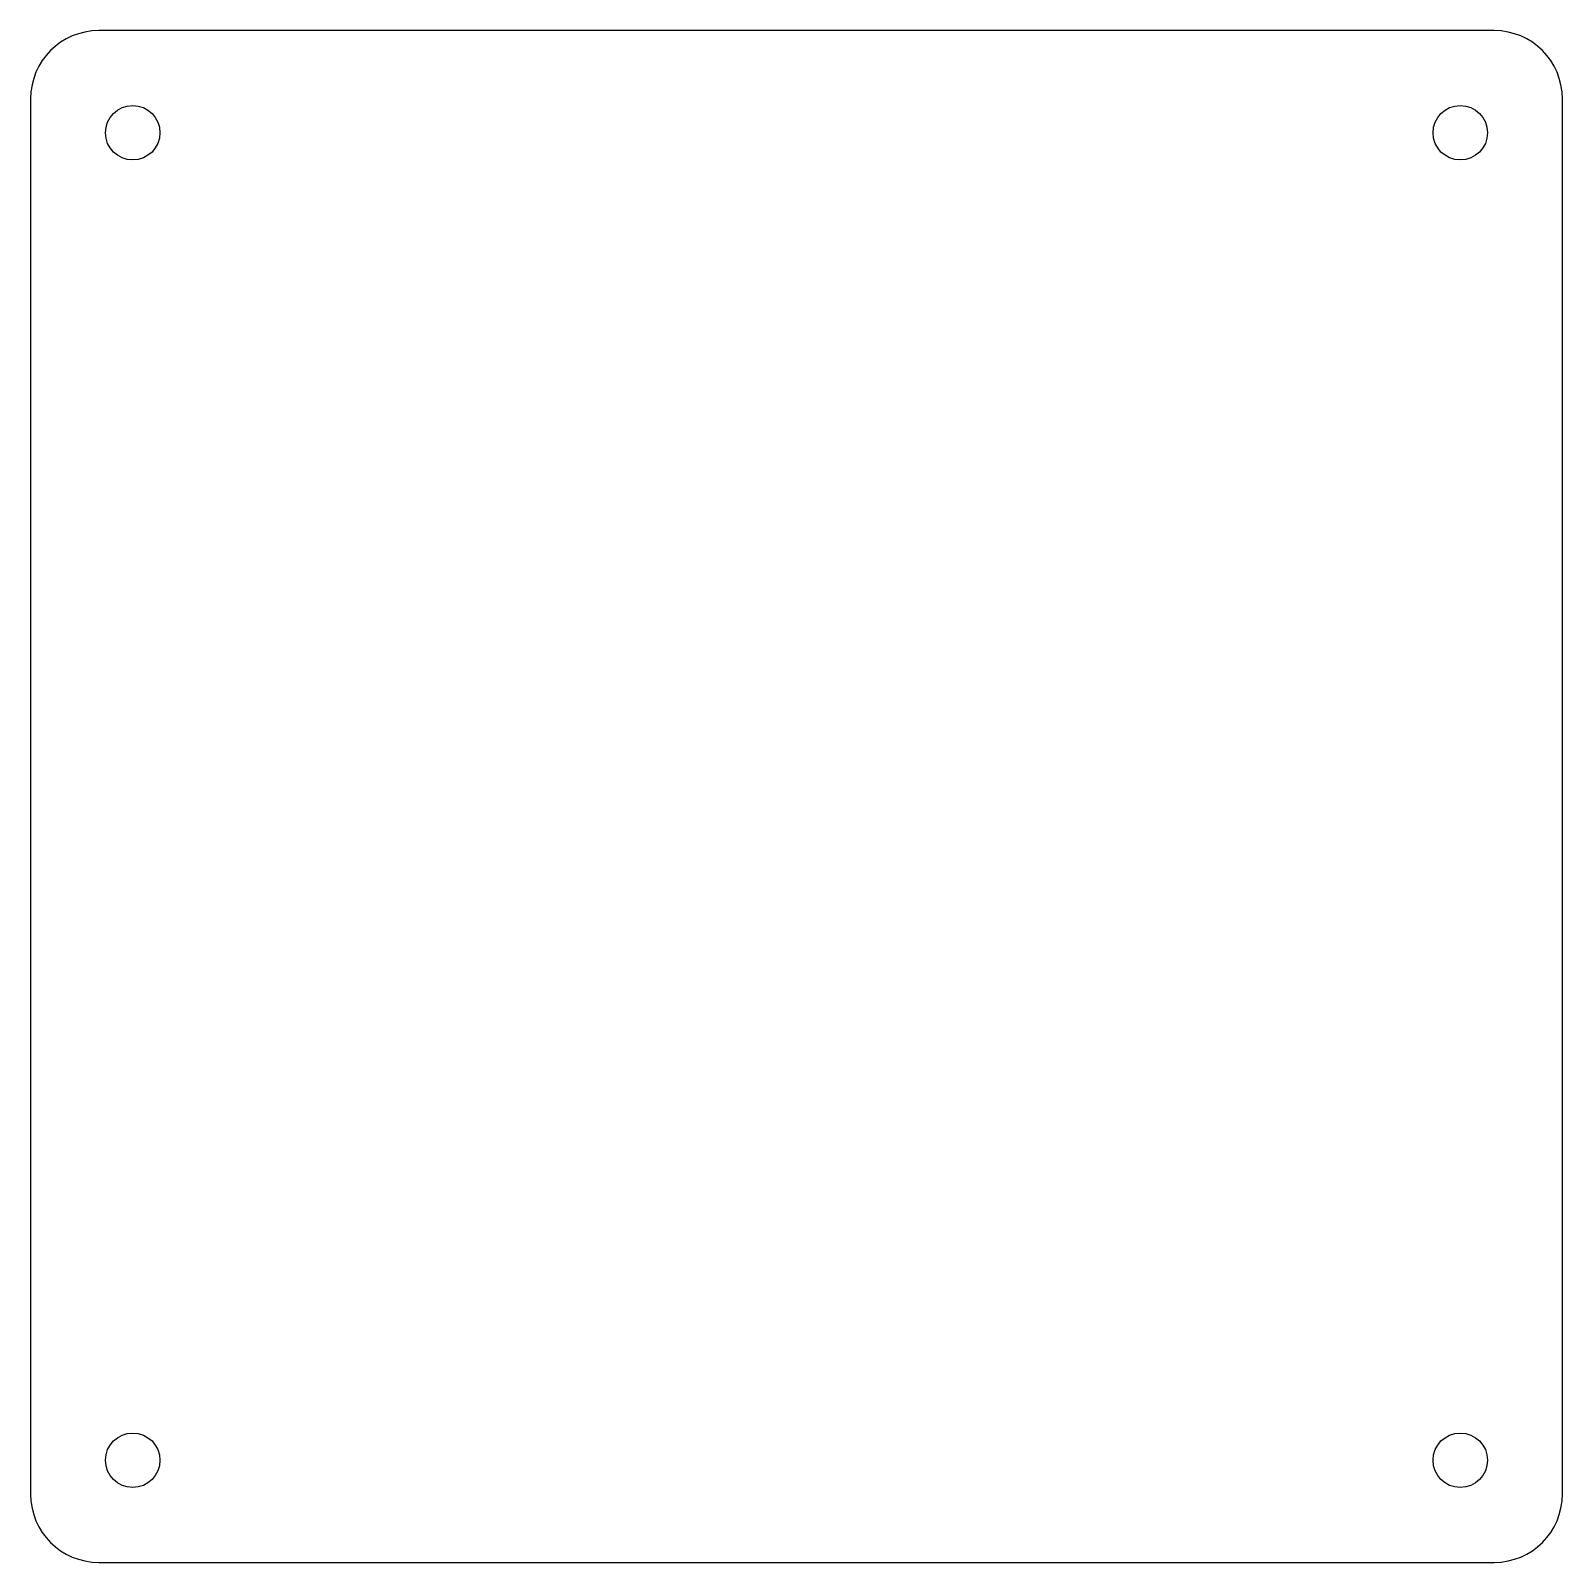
# Model space of a CAD drawing. Header units: metres. Extents: x -45 to 45, y -45 to 45.
import ezdxf

# ---------------------------------------------------------------- set-up
doc = ezdxf.new("R2010")
doc.units = ezdxf.units.M

msp = doc.modelspace()

# ---------------------------------------------------------------- linework, layer by layer
at = {"layer": 'EDGE_CUTS'}
for p, q in [((41, 45), (-41, 45)), ((-45, 41), (-45, -41)), ((45, -41), (45, 41)), ((-41, -45), (41, -45))]:
    msp.add_line(p, q, dxfattribs=at)
for centre, start, end in [((-41, 41), 90, 180), ((41, 41), 0, 90), ((-41, -41), 180, 270), ((41, -41), 270, 360)]:
    msp.add_arc(centre, 4, start, end, dxfattribs=at)
at = {"layer": 'NPTH'}
for centre in [(-39, 39), (39, 39), (-39, -39), (39, -39)]:
    msp.add_circle(centre, 1.6, dxfattribs=at)

doc.saveas('drawing.dxf')
